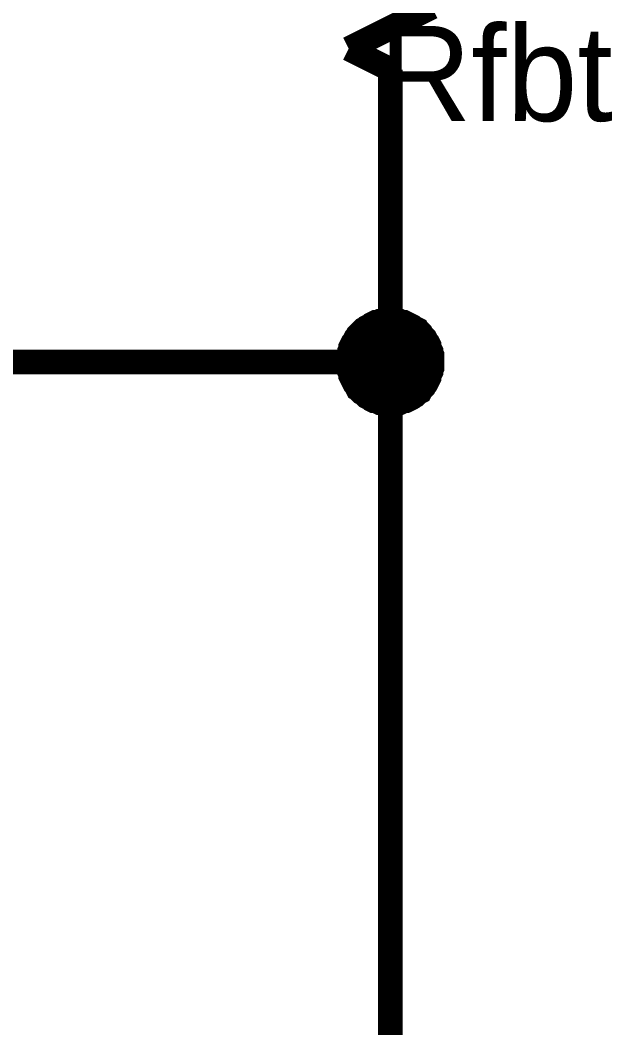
# Model space of a CAD drawing. Header units: inches. Extents: x 0 to 9.5, y -0.61 to 7.51.
# Drawn here: x 6.9221 to 7.2061, y 5.5799 to 6.0637 of the extents above; entities that cross this region are included whole.
import ezdxf

# ---------------------------------------------------------------- set-up
doc = ezdxf.new("R2010")
doc.units = ezdxf.units.IN
doc.header["$MEASUREMENT"] = 0
doc.layers.add('Sheet', color=255, linetype='Continuous')

msp = doc.modelspace()

# ---------------------------------------------------------------- linework, layer by layer
at = {"layer": 'Sheet'}
for points, const_width in [([(7.11977, 6.06996), (7.0798, 6.04997)], 0.0118), ([(7.0798, 6.04997), (7.09978, 6.03997)], 0.0118), ([(7.09978, 6.03997), (7.09978, 6)], 0.0118), ([(7.09978, 6), (7.09978, 5.89959)], 0.0118), ([(7.0798, 5.89959), (7.0798, 5.90054), (7.0798, 5.90149), (7.0798, 5.90292), (7.08028, 5.90387), (7.08028, 5.90482), (7.08075, 5.90577), (7.08075, 5.90673), (7.08123, 5.90768), (7.08171, 5.90863), (7.08218, 5.90911), (7.08266, 5.91006), (7.08313, 5.91101), (7.08361, 5.91148), (7.08408, 5.91244), (7.08504, 5.91339), (7.08551, 5.91386), (7.08599, 5.91434), (7.08694, 5.91529), (7.08789, 5.91577), (7.08837, 5.91624), (7.08932, 5.91672), (7.09027, 5.9172), (7.09075, 5.91767), (7.0917, 5.91815), (7.09265, 5.91862), (7.0936, 5.91862), (7.09455, 5.9191), (7.0955, 5.9191), (7.09645, 5.91957), (7.09788, 5.91957), (7.09883, 5.91957), (7.09978, 5.91957)], 0.0118), ([(7.0798, 5.89959), (7.0798, 5.90054), (7.0798, 5.90149), (7.0798, 5.90292), (7.08028, 5.90387), (7.08028, 5.90482), (7.08075, 5.90577), (7.08075, 5.90673), (7.08123, 5.90768), (7.08171, 5.90863), (7.08218, 5.90911), (7.08266, 5.91006), (7.08313, 5.91101), (7.08361, 5.91148), (7.08408, 5.91244), (7.08504, 5.91339), (7.08551, 5.91386), (7.08599, 5.91434), (7.08694, 5.91529), (7.08789, 5.91577), (7.08837, 5.91624), (7.08932, 5.91672), (7.09027, 5.9172), (7.09075, 5.91767), (7.0917, 5.91815), (7.09265, 5.91862), (7.0936, 5.91862), (7.09455, 5.9191), (7.0955, 5.9191), (7.09645, 5.91957), (7.09788, 5.91957), (7.09883, 5.91957), (7.09978, 5.91957)], 0.0118), ([(7.0798, 5.89959), (7.0798, 5.90054), (7.0798, 5.90149), (7.0798, 5.90292), (7.08028, 5.90387), (7.08028, 5.90482), (7.08075, 5.90577), (7.08075, 5.90673), (7.08123, 5.90768), (7.08171, 5.90863), (7.08218, 5.90911), (7.08266, 5.91006), (7.08313, 5.91101), (7.08361, 5.91148), (7.08408, 5.91244), (7.08504, 5.91339), (7.08551, 5.91386), (7.08599, 5.91434), (7.08694, 5.91529), (7.08789, 5.91577), (7.08837, 5.91624), (7.08932, 5.91672), (7.09027, 5.9172), (7.09075, 5.91767), (7.0917, 5.91815), (7.09265, 5.91862), (7.0936, 5.91862), (7.09455, 5.9191), (7.0955, 5.9191), (7.09645, 5.91957), (7.09788, 5.91957), (7.09883, 5.91957), (7.09978, 5.91957)], 0.0118), ([(7.0798, 5.89959), (7.0798, 5.90054), (7.0798, 5.90149), (7.0798, 5.90292), (7.08028, 5.90387), (7.08028, 5.90482), (7.08075, 5.90577), (7.08075, 5.90673), (7.08123, 5.90768), (7.08171, 5.90863), (7.08218, 5.90911), (7.08266, 5.91006), (7.08313, 5.91101), (7.08361, 5.91148), (7.08408, 5.91244), (7.08504, 5.91339), (7.08551, 5.91386), (7.08599, 5.91434), (7.08694, 5.91529), (7.08789, 5.91577), (7.08837, 5.91624), (7.08932, 5.91672), (7.09027, 5.9172), (7.09075, 5.91767), (7.0917, 5.91815), (7.09265, 5.91862), (7.0936, 5.91862), (7.09455, 5.9191), (7.0955, 5.9191), (7.09645, 5.91957), (7.09788, 5.91957), (7.09883, 5.91957), (7.09978, 5.91957)], 0.0118), ([(7.0798, 5.89959), (7.0798, 5.90054), (7.0798, 5.90149), (7.0798, 5.90292), (7.08028, 5.90387), (7.08028, 5.90482), (7.08075, 5.90577), (7.08075, 5.90673), (7.08123, 5.90768), (7.08171, 5.90863), (7.08218, 5.90911), (7.08266, 5.91006), (7.08313, 5.91101), (7.08361, 5.91148), (7.08408, 5.91244), (7.08504, 5.91339), (7.08551, 5.91386), (7.08599, 5.91434), (7.08694, 5.91529), (7.08789, 5.91577), (7.08837, 5.91624), (7.08932, 5.91672), (7.09027, 5.9172), (7.09075, 5.91767), (7.0917, 5.91815), (7.09265, 5.91862), (7.0936, 5.91862), (7.09455, 5.9191), (7.0955, 5.9191), (7.09645, 5.91957), (7.09788, 5.91957), (7.09883, 5.91957), (7.09978, 5.91957)], 0.0118), ([(7.0798, 5.89959), (7.0798, 5.90054), (7.0798, 5.90149), (7.0798, 5.90292), (7.08028, 5.90387), (7.08028, 5.90482), (7.08075, 5.90577), (7.08075, 5.90673), (7.08123, 5.90768), (7.08171, 5.90863), (7.08218, 5.90911), (7.08266, 5.91006), (7.08313, 5.91101), (7.08361, 5.91148), (7.08408, 5.91244), (7.08504, 5.91339), (7.08551, 5.91386), (7.08599, 5.91434), (7.08694, 5.91529), (7.08789, 5.91577), (7.08837, 5.91624), (7.08932, 5.91672), (7.09027, 5.9172), (7.09075, 5.91767), (7.0917, 5.91815), (7.09265, 5.91862), (7.0936, 5.91862), (7.09455, 5.9191), (7.0955, 5.9191), (7.09645, 5.91957), (7.09788, 5.91957), (7.09883, 5.91957), (7.09978, 5.91957)], 0.0118), ([(7.0798, 5.89959), (7.0798, 5.90054), (7.0798, 5.90149), (7.0798, 5.90292), (7.08028, 5.90387), (7.08028, 5.90482), (7.08075, 5.90577), (7.08075, 5.90673), (7.08123, 5.90768), (7.08171, 5.90863), (7.08218, 5.90911), (7.08266, 5.91006), (7.08313, 5.91101), (7.08361, 5.91148), (7.08408, 5.91244), (7.08504, 5.91339), (7.08551, 5.91386), (7.08599, 5.91434), (7.08694, 5.91529), (7.08789, 5.91577), (7.08837, 5.91624), (7.08932, 5.91672), (7.09027, 5.9172), (7.09075, 5.91767), (7.0917, 5.91815), (7.09265, 5.91862), (7.0936, 5.91862), (7.09455, 5.9191), (7.0955, 5.9191), (7.09645, 5.91957), (7.09788, 5.91957), (7.09883, 5.91957), (7.09978, 5.91957)], 0.0118), ([(7.09978, 5.91957), (7.09978, 5.91957)], 0.0118), ([(7.09978, 5.91957), (7.10074, 5.91957), (7.10169, 5.91957), (7.10264, 5.91957), (7.10359, 5.9191), (7.10454, 5.9191), (7.10549, 5.91862), (7.10645, 5.91862), (7.1074, 5.91815), (7.10835, 5.91767), (7.1093, 5.9172), (7.11025, 5.91672), (7.11073, 5.91624), (7.11168, 5.91577), (7.11263, 5.91529), (7.11311, 5.91434), (7.11406, 5.91386), (7.11453, 5.91339), (7.11501, 5.91244), (7.11596, 5.91148), (7.11644, 5.91101), (7.11691, 5.91006), (7.11739, 5.90911), (7.11786, 5.90863), (7.11834, 5.90768), (7.11834, 5.90673), (7.11882, 5.90577), (7.11929, 5.90482), (7.11929, 5.90387), (7.11977, 5.90292), (7.11977, 5.90149), (7.11977, 5.90054), (7.11977, 5.89959)], 0.0118), ([(7.09978, 5.91957), (7.09978, 5.91957)], 0.0118), ([(7.09978, 5.91957), (7.10074, 5.91957), (7.10169, 5.91957), (7.10264, 5.91957), (7.10359, 5.9191), (7.10454, 5.9191), (7.10549, 5.91862), (7.10645, 5.91862), (7.1074, 5.91815), (7.10835, 5.91767), (7.1093, 5.9172), (7.11025, 5.91672), (7.11073, 5.91624), (7.11168, 5.91577), (7.11263, 5.91529), (7.11311, 5.91434), (7.11406, 5.91386), (7.11453, 5.91339), (7.11501, 5.91244), (7.11596, 5.91148), (7.11644, 5.91101), (7.11691, 5.91006), (7.11739, 5.90911), (7.11786, 5.90863), (7.11834, 5.90768), (7.11834, 5.90673), (7.11882, 5.90577), (7.11929, 5.90482), (7.11929, 5.90387), (7.11977, 5.90292), (7.11977, 5.90149), (7.11977, 5.90054), (7.11977, 5.89959)], 0.0118), ([(7.09978, 5.91957), (7.09978, 5.91957)], 0.0118), ([(7.09978, 5.91957), (7.10074, 5.91957), (7.10169, 5.91957), (7.10264, 5.91957), (7.10359, 5.9191), (7.10454, 5.9191), (7.10549, 5.91862), (7.10645, 5.91862), (7.1074, 5.91815), (7.10835, 5.91767), (7.1093, 5.9172), (7.11025, 5.91672), (7.11073, 5.91624), (7.11168, 5.91577), (7.11263, 5.91529), (7.11311, 5.91434), (7.11406, 5.91386), (7.11453, 5.91339), (7.11501, 5.91244), (7.11596, 5.91148), (7.11644, 5.91101), (7.11691, 5.91006), (7.11739, 5.90911), (7.11786, 5.90863), (7.11834, 5.90768), (7.11834, 5.90673), (7.11882, 5.90577), (7.11929, 5.90482), (7.11929, 5.90387), (7.11977, 5.90292), (7.11977, 5.90149), (7.11977, 5.90054), (7.11977, 5.89959)], 0.0118), ([(7.09978, 5.91957), (7.09978, 5.91957)], 0.0118), ([(7.09978, 5.91957), (7.10074, 5.91957), (7.10169, 5.91957), (7.10264, 5.91957), (7.10359, 5.9191), (7.10454, 5.9191), (7.10549, 5.91862), (7.10645, 5.91862), (7.1074, 5.91815), (7.10835, 5.91767), (7.1093, 5.9172), (7.11025, 5.91672), (7.11073, 5.91624), (7.11168, 5.91577), (7.11263, 5.91529), (7.11311, 5.91434), (7.11406, 5.91386), (7.11453, 5.91339), (7.11501, 5.91244), (7.11596, 5.91148), (7.11644, 5.91101), (7.11691, 5.91006), (7.11739, 5.90911), (7.11786, 5.90863), (7.11834, 5.90768), (7.11834, 5.90673), (7.11882, 5.90577), (7.11929, 5.90482), (7.11929, 5.90387), (7.11977, 5.90292), (7.11977, 5.90149), (7.11977, 5.90054), (7.11977, 5.89959)], 0.0118), ([(7.09978, 5.91957), (7.09978, 5.91957)], 0.0118), ([(7.09978, 5.91957), (7.10074, 5.91957), (7.10169, 5.91957), (7.10264, 5.91957), (7.10359, 5.9191), (7.10454, 5.9191), (7.10549, 5.91862), (7.10645, 5.91862), (7.1074, 5.91815), (7.10835, 5.91767), (7.1093, 5.9172), (7.11025, 5.91672), (7.11073, 5.91624), (7.11168, 5.91577), (7.11263, 5.91529), (7.11311, 5.91434), (7.11406, 5.91386), (7.11453, 5.91339), (7.11501, 5.91244), (7.11596, 5.91148), (7.11644, 5.91101), (7.11691, 5.91006), (7.11739, 5.90911), (7.11786, 5.90863), (7.11834, 5.90768), (7.11834, 5.90673), (7.11882, 5.90577), (7.11929, 5.90482), (7.11929, 5.90387), (7.11977, 5.90292), (7.11977, 5.90149), (7.11977, 5.90054), (7.11977, 5.89959)], 0.0118), ([(7.09978, 5.91957), (7.09978, 5.91957)], 0.0118), ([(7.09978, 5.91957), (7.10074, 5.91957), (7.10169, 5.91957), (7.10264, 5.91957), (7.10359, 5.9191), (7.10454, 5.9191), (7.10549, 5.91862), (7.10645, 5.91862), (7.1074, 5.91815), (7.10835, 5.91767), (7.1093, 5.9172), (7.11025, 5.91672), (7.11073, 5.91624), (7.11168, 5.91577), (7.11263, 5.91529), (7.11311, 5.91434), (7.11406, 5.91386), (7.11453, 5.91339), (7.11501, 5.91244), (7.11596, 5.91148), (7.11644, 5.91101), (7.11691, 5.91006), (7.11739, 5.90911), (7.11786, 5.90863), (7.11834, 5.90768), (7.11834, 5.90673), (7.11882, 5.90577), (7.11929, 5.90482), (7.11929, 5.90387), (7.11977, 5.90292), (7.11977, 5.90149), (7.11977, 5.90054), (7.11977, 5.89959)], 0.0118), ([(7.09978, 5.91957), (7.09978, 5.91957)], 0.0118), ([(7.09978, 5.91957), (7.10074, 5.91957), (7.10169, 5.91957), (7.10264, 5.91957), (7.10359, 5.9191), (7.10454, 5.9191), (7.10549, 5.91862), (7.10645, 5.91862), (7.1074, 5.91815), (7.10835, 5.91767), (7.1093, 5.9172), (7.11025, 5.91672), (7.11073, 5.91624), (7.11168, 5.91577), (7.11263, 5.91529), (7.11311, 5.91434), (7.11406, 5.91386), (7.11453, 5.91339), (7.11501, 5.91244), (7.11596, 5.91148), (7.11644, 5.91101), (7.11691, 5.91006), (7.11739, 5.90911), (7.11786, 5.90863), (7.11834, 5.90768), (7.11834, 5.90673), (7.11882, 5.90577), (7.11929, 5.90482), (7.11929, 5.90387), (7.11977, 5.90292), (7.11977, 5.90149), (7.11977, 5.90054), (7.11977, 5.89959)], 0.0118), ([(7.0798, 5.89959), (7.0798, 5.90054), (7.0798, 5.90149), (7.0798, 5.90292), (7.08028, 5.90387), (7.08028, 5.90482), (7.08075, 5.90577), (7.08075, 5.90673), (7.08123, 5.90768), (7.08171, 5.90863), (7.08218, 5.90911), (7.08266, 5.91006), (7.08313, 5.91101), (7.08361, 5.91148), (7.08408, 5.91244), (7.08504, 5.91339), (7.08551, 5.91386), (7.08599, 5.91434), (7.08694, 5.91529), (7.08789, 5.91577), (7.08837, 5.91624), (7.08932, 5.91672), (7.09027, 5.9172), (7.09075, 5.91767), (7.0917, 5.91815), (7.09265, 5.91862), (7.0936, 5.91862), (7.09455, 5.9191), (7.0955, 5.9191), (7.09645, 5.91957), (7.09788, 5.91957), (7.09883, 5.91957), (7.09978, 5.91957)], 0.0039), ([(7.0798, 5.89959), (7.0798, 5.90054), (7.0798, 5.90149), (7.0798, 5.90292), (7.08028, 5.90387), (7.08028, 5.90482), (7.08075, 5.90577), (7.08075, 5.90673), (7.08123, 5.90768), (7.08171, 5.90863), (7.08218, 5.90911), (7.08266, 5.91006), (7.08313, 5.91101), (7.08361, 5.91148), (7.08408, 5.91244), (7.08504, 5.91339), (7.08551, 5.91386), (7.08599, 5.91434), (7.08694, 5.91529), (7.08789, 5.91577), (7.08837, 5.91624), (7.08932, 5.91672), (7.09027, 5.9172), (7.09075, 5.91767), (7.0917, 5.91815), (7.09265, 5.91862), (7.0936, 5.91862), (7.09455, 5.9191), (7.0955, 5.9191), (7.09645, 5.91957), (7.09788, 5.91957), (7.09883, 5.91957), (7.09978, 5.91957)], 0.0039), ([(7.0798, 5.89959), (7.0798, 5.90054), (7.0798, 5.90149), (7.0798, 5.90292), (7.08028, 5.90387), (7.08028, 5.90482), (7.08075, 5.90577), (7.08075, 5.90673), (7.08123, 5.90768), (7.08171, 5.90863), (7.08218, 5.90911), (7.08266, 5.91006), (7.08313, 5.91101), (7.08361, 5.91148), (7.08408, 5.91244), (7.08504, 5.91339), (7.08551, 5.91386), (7.08599, 5.91434), (7.08694, 5.91529), (7.08789, 5.91577), (7.08837, 5.91624), (7.08932, 5.91672), (7.09027, 5.9172), (7.09075, 5.91767), (7.0917, 5.91815), (7.09265, 5.91862), (7.0936, 5.91862), (7.09455, 5.9191), (7.0955, 5.9191), (7.09645, 5.91957), (7.09788, 5.91957), (7.09883, 5.91957), (7.09978, 5.91957)], 0.0039), ([(7.0798, 5.89959), (7.0798, 5.90054), (7.0798, 5.90149), (7.0798, 5.90292), (7.08028, 5.90387), (7.08028, 5.90482), (7.08075, 5.90577), (7.08075, 5.90673), (7.08123, 5.90768), (7.08171, 5.90863), (7.08218, 5.90911), (7.08266, 5.91006), (7.08313, 5.91101), (7.08361, 5.91148), (7.08408, 5.91244), (7.08504, 5.91339), (7.08551, 5.91386), (7.08599, 5.91434), (7.08694, 5.91529), (7.08789, 5.91577), (7.08837, 5.91624), (7.08932, 5.91672), (7.09027, 5.9172), (7.09075, 5.91767), (7.0917, 5.91815), (7.09265, 5.91862), (7.0936, 5.91862), (7.09455, 5.9191), (7.0955, 5.9191), (7.09645, 5.91957), (7.09788, 5.91957), (7.09883, 5.91957), (7.09978, 5.91957)], 0.0039), ([(7.0798, 5.89959), (7.0798, 5.90054), (7.0798, 5.90149), (7.0798, 5.90292), (7.08028, 5.90387), (7.08028, 5.90482), (7.08075, 5.90577), (7.08075, 5.90673), (7.08123, 5.90768), (7.08171, 5.90863), (7.08218, 5.90911), (7.08266, 5.91006), (7.08313, 5.91101), (7.08361, 5.91148), (7.08408, 5.91244), (7.08504, 5.91339), (7.08551, 5.91386), (7.08599, 5.91434), (7.08694, 5.91529), (7.08789, 5.91577), (7.08837, 5.91624), (7.08932, 5.91672), (7.09027, 5.9172), (7.09075, 5.91767), (7.0917, 5.91815), (7.09265, 5.91862), (7.0936, 5.91862), (7.09455, 5.9191), (7.0955, 5.9191), (7.09645, 5.91957), (7.09788, 5.91957), (7.09883, 5.91957), (7.09978, 5.91957)], 0.0039), ([(7.0798, 5.89959), (7.0798, 5.90054), (7.0798, 5.90149), (7.0798, 5.90292), (7.08028, 5.90387), (7.08028, 5.90482), (7.08075, 5.90577), (7.08075, 5.90673), (7.08123, 5.90768), (7.08171, 5.90863), (7.08218, 5.90911), (7.08266, 5.91006), (7.08313, 5.91101), (7.08361, 5.91148), (7.08408, 5.91244), (7.08504, 5.91339), (7.08551, 5.91386), (7.08599, 5.91434), (7.08694, 5.91529), (7.08789, 5.91577), (7.08837, 5.91624), (7.08932, 5.91672), (7.09027, 5.9172), (7.09075, 5.91767), (7.0917, 5.91815), (7.09265, 5.91862), (7.0936, 5.91862), (7.09455, 5.9191), (7.0955, 5.9191), (7.09645, 5.91957), (7.09788, 5.91957), (7.09883, 5.91957), (7.09978, 5.91957)], 0.0039), ([(7.0798, 5.89959), (7.0798, 5.90054), (7.0798, 5.90149), (7.0798, 5.90292), (7.08028, 5.90387), (7.08028, 5.90482), (7.08075, 5.90577), (7.08075, 5.90673), (7.08123, 5.90768), (7.08171, 5.90863), (7.08218, 5.90911), (7.08266, 5.91006), (7.08313, 5.91101), (7.08361, 5.91148), (7.08408, 5.91244), (7.08504, 5.91339), (7.08551, 5.91386), (7.08599, 5.91434), (7.08694, 5.91529), (7.08789, 5.91577), (7.08837, 5.91624), (7.08932, 5.91672), (7.09027, 5.9172), (7.09075, 5.91767), (7.0917, 5.91815), (7.09265, 5.91862), (7.0936, 5.91862), (7.09455, 5.9191), (7.0955, 5.9191), (7.09645, 5.91957), (7.09788, 5.91957), (7.09883, 5.91957), (7.09978, 5.91957)], 0.0039), ([(7.09978, 5.91957), (7.09978, 5.91957)], 0.0039), ([(7.09978, 5.91957), (7.10074, 5.91957), (7.10169, 5.91957), (7.10264, 5.91957), (7.10359, 5.9191), (7.10454, 5.9191), (7.10549, 5.91862), (7.10645, 5.91862), (7.1074, 5.91815), (7.10835, 5.91767), (7.1093, 5.9172), (7.11025, 5.91672), (7.11073, 5.91624), (7.11168, 5.91577), (7.11263, 5.91529), (7.11311, 5.91434), (7.11406, 5.91386), (7.11453, 5.91339), (7.11501, 5.91244), (7.11596, 5.91148), (7.11644, 5.91101), (7.11691, 5.91006), (7.11739, 5.90911), (7.11786, 5.90863), (7.11834, 5.90768), (7.11834, 5.90673), (7.11882, 5.90577), (7.11929, 5.90482), (7.11929, 5.90387), (7.11977, 5.90292), (7.11977, 5.90149), (7.11977, 5.90054), (7.11977, 5.89959)], 0.0039), ([(7.09978, 5.91957), (7.09978, 5.91957)], 0.0039), ([(7.09978, 5.91957), (7.10074, 5.91957), (7.10169, 5.91957), (7.10264, 5.91957), (7.10359, 5.9191), (7.10454, 5.9191), (7.10549, 5.91862), (7.10645, 5.91862), (7.1074, 5.91815), (7.10835, 5.91767), (7.1093, 5.9172), (7.11025, 5.91672), (7.11073, 5.91624), (7.11168, 5.91577), (7.11263, 5.91529), (7.11311, 5.91434), (7.11406, 5.91386), (7.11453, 5.91339), (7.11501, 5.91244), (7.11596, 5.91148), (7.11644, 5.91101), (7.11691, 5.91006), (7.11739, 5.90911), (7.11786, 5.90863), (7.11834, 5.90768), (7.11834, 5.90673), (7.11882, 5.90577), (7.11929, 5.90482), (7.11929, 5.90387), (7.11977, 5.90292), (7.11977, 5.90149), (7.11977, 5.90054), (7.11977, 5.89959)], 0.0039), ([(7.09978, 5.91957), (7.09978, 5.91957)], 0.0039), ([(7.09978, 5.91957), (7.10074, 5.91957), (7.10169, 5.91957), (7.10264, 5.91957), (7.10359, 5.9191), (7.10454, 5.9191), (7.10549, 5.91862), (7.10645, 5.91862), (7.1074, 5.91815), (7.10835, 5.91767), (7.1093, 5.9172), (7.11025, 5.91672), (7.11073, 5.91624), (7.11168, 5.91577), (7.11263, 5.91529), (7.11311, 5.91434), (7.11406, 5.91386), (7.11453, 5.91339), (7.11501, 5.91244), (7.11596, 5.91148), (7.11644, 5.91101), (7.11691, 5.91006), (7.11739, 5.90911), (7.11786, 5.90863), (7.11834, 5.90768), (7.11834, 5.90673), (7.11882, 5.90577), (7.11929, 5.90482), (7.11929, 5.90387), (7.11977, 5.90292), (7.11977, 5.90149), (7.11977, 5.90054), (7.11977, 5.89959)], 0.0039), ([(7.09978, 5.91957), (7.09978, 5.91957)], 0.0039), ([(7.09978, 5.91957), (7.10074, 5.91957), (7.10169, 5.91957), (7.10264, 5.91957), (7.10359, 5.9191), (7.10454, 5.9191), (7.10549, 5.91862), (7.10645, 5.91862), (7.1074, 5.91815), (7.10835, 5.91767), (7.1093, 5.9172), (7.11025, 5.91672), (7.11073, 5.91624), (7.11168, 5.91577), (7.11263, 5.91529), (7.11311, 5.91434), (7.11406, 5.91386), (7.11453, 5.91339), (7.11501, 5.91244), (7.11596, 5.91148), (7.11644, 5.91101), (7.11691, 5.91006), (7.11739, 5.90911), (7.11786, 5.90863), (7.11834, 5.90768), (7.11834, 5.90673), (7.11882, 5.90577), (7.11929, 5.90482), (7.11929, 5.90387), (7.11977, 5.90292), (7.11977, 5.90149), (7.11977, 5.90054), (7.11977, 5.89959)], 0.0039), ([(7.09978, 5.91957), (7.09978, 5.91957)], 0.0039), ([(7.09978, 5.91957), (7.10074, 5.91957), (7.10169, 5.91957), (7.10264, 5.91957), (7.10359, 5.9191), (7.10454, 5.9191), (7.10549, 5.91862), (7.10645, 5.91862), (7.1074, 5.91815), (7.10835, 5.91767), (7.1093, 5.9172), (7.11025, 5.91672), (7.11073, 5.91624), (7.11168, 5.91577), (7.11263, 5.91529), (7.11311, 5.91434), (7.11406, 5.91386), (7.11453, 5.91339), (7.11501, 5.91244), (7.11596, 5.91148), (7.11644, 5.91101), (7.11691, 5.91006), (7.11739, 5.90911), (7.11786, 5.90863), (7.11834, 5.90768), (7.11834, 5.90673), (7.11882, 5.90577), (7.11929, 5.90482), (7.11929, 5.90387), (7.11977, 5.90292), (7.11977, 5.90149), (7.11977, 5.90054), (7.11977, 5.89959)], 0.0039), ([(7.09978, 5.91957), (7.09978, 5.91957)], 0.0039), ([(7.09978, 5.91957), (7.10074, 5.91957), (7.10169, 5.91957), (7.10264, 5.91957), (7.10359, 5.9191), (7.10454, 5.9191), (7.10549, 5.91862), (7.10645, 5.91862), (7.1074, 5.91815), (7.10835, 5.91767), (7.1093, 5.9172), (7.11025, 5.91672), (7.11073, 5.91624), (7.11168, 5.91577), (7.11263, 5.91529), (7.11311, 5.91434), (7.11406, 5.91386), (7.11453, 5.91339), (7.11501, 5.91244), (7.11596, 5.91148), (7.11644, 5.91101), (7.11691, 5.91006), (7.11739, 5.90911), (7.11786, 5.90863), (7.11834, 5.90768), (7.11834, 5.90673), (7.11882, 5.90577), (7.11929, 5.90482), (7.11929, 5.90387), (7.11977, 5.90292), (7.11977, 5.90149), (7.11977, 5.90054), (7.11977, 5.89959)], 0.0039), ([(7.09978, 5.91957), (7.09978, 5.91957)], 0.0039), ([(7.09978, 5.91957), (7.10074, 5.91957), (7.10169, 5.91957), (7.10264, 5.91957), (7.10359, 5.9191), (7.10454, 5.9191), (7.10549, 5.91862), (7.10645, 5.91862), (7.1074, 5.91815), (7.10835, 5.91767), (7.1093, 5.9172), (7.11025, 5.91672), (7.11073, 5.91624), (7.11168, 5.91577), (7.11263, 5.91529), (7.11311, 5.91434), (7.11406, 5.91386), (7.11453, 5.91339), (7.11501, 5.91244), (7.11596, 5.91148), (7.11644, 5.91101), (7.11691, 5.91006), (7.11739, 5.90911), (7.11786, 5.90863), (7.11834, 5.90768), (7.11834, 5.90673), (7.11882, 5.90577), (7.11929, 5.90482), (7.11929, 5.90387), (7.11977, 5.90292), (7.11977, 5.90149), (7.11977, 5.90054), (7.11977, 5.89959)], 0.0039), ([(7.09978, 5.89959), (6.30003, 5.89959)], 0.0118), ([(7.09978, 5.8796), (7.09883, 5.8796), (7.09788, 5.8796), (7.09645, 5.8796), (7.0955, 5.88008), (7.09455, 5.88008), (7.0936, 5.88055), (7.09265, 5.88103), (7.0917, 5.88103), (7.09075, 5.8815), (7.09027, 5.88198), (7.08932, 5.88246), (7.08837, 5.88293), (7.08789, 5.88341), (7.08694, 5.88436), (7.08599, 5.88484), (7.08551, 5.88531), (7.08504, 5.88626), (7.08408, 5.88674), (7.08361, 5.88769), (7.08313, 5.88864), (7.08266, 5.88912), (7.08218, 5.89007), (7.08171, 5.89102), (7.08123, 5.89197), (7.08075, 5.89293), (7.08075, 5.89388), (7.08028, 5.89483), (7.08028, 5.89578), (7.0798, 5.89673), (7.0798, 5.89768), (7.0798, 5.89864), (7.0798, 5.89959)], 0.0118), ([(7.0798, 5.89959), (7.0798, 5.89959)], 0.0118), ([(7.09978, 5.8796), (7.09883, 5.8796), (7.09788, 5.8796), (7.09645, 5.8796), (7.0955, 5.88008), (7.09455, 5.88008), (7.0936, 5.88055), (7.09265, 5.88103), (7.0917, 5.88103), (7.09075, 5.8815), (7.09027, 5.88198), (7.08932, 5.88246), (7.08837, 5.88293), (7.08789, 5.88341), (7.08694, 5.88436), (7.08599, 5.88484), (7.08551, 5.88531), (7.08504, 5.88626), (7.08408, 5.88674), (7.08361, 5.88769), (7.08313, 5.88864), (7.08266, 5.88912), (7.08218, 5.89007), (7.08171, 5.89102), (7.08123, 5.89197), (7.08075, 5.89293), (7.08075, 5.89388), (7.08028, 5.89483), (7.08028, 5.89578), (7.0798, 5.89673), (7.0798, 5.89768), (7.0798, 5.89864), (7.0798, 5.89959)], 0.0118), ([(7.0798, 5.89959), (7.0798, 5.89959)], 0.0118), ([(7.09978, 5.8796), (7.09883, 5.8796), (7.09788, 5.8796), (7.09645, 5.8796), (7.0955, 5.88008), (7.09455, 5.88008), (7.0936, 5.88055), (7.09265, 5.88103), (7.0917, 5.88103), (7.09075, 5.8815), (7.09027, 5.88198), (7.08932, 5.88246), (7.08837, 5.88293), (7.08789, 5.88341), (7.08694, 5.88436), (7.08599, 5.88484), (7.08551, 5.88531), (7.08504, 5.88626), (7.08408, 5.88674), (7.08361, 5.88769), (7.08313, 5.88864), (7.08266, 5.88912), (7.08218, 5.89007), (7.08171, 5.89102), (7.08123, 5.89197), (7.08075, 5.89293), (7.08075, 5.89388), (7.08028, 5.89483), (7.08028, 5.89578), (7.0798, 5.89673), (7.0798, 5.89768), (7.0798, 5.89864), (7.0798, 5.89959)], 0.0118), ([(7.0798, 5.89959), (7.0798, 5.89959)], 0.0118), ([(7.09978, 5.8796), (7.09883, 5.8796), (7.09788, 5.8796), (7.09645, 5.8796), (7.0955, 5.88008), (7.09455, 5.88008), (7.0936, 5.88055), (7.09265, 5.88103), (7.0917, 5.88103), (7.09075, 5.8815), (7.09027, 5.88198), (7.08932, 5.88246), (7.08837, 5.88293), (7.08789, 5.88341), (7.08694, 5.88436), (7.08599, 5.88484), (7.08551, 5.88531), (7.08504, 5.88626), (7.08408, 5.88674), (7.08361, 5.88769), (7.08313, 5.88864), (7.08266, 5.88912), (7.08218, 5.89007), (7.08171, 5.89102), (7.08123, 5.89197), (7.08075, 5.89293), (7.08075, 5.89388), (7.08028, 5.89483), (7.08028, 5.89578), (7.0798, 5.89673), (7.0798, 5.89768), (7.0798, 5.89864), (7.0798, 5.89959)], 0.0118), ([(7.0798, 5.89959), (7.0798, 5.89959)], 0.0118), ([(7.09978, 5.8796), (7.09883, 5.8796), (7.09788, 5.8796), (7.09645, 5.8796), (7.0955, 5.88008), (7.09455, 5.88008), (7.0936, 5.88055), (7.09265, 5.88103), (7.0917, 5.88103), (7.09075, 5.8815), (7.09027, 5.88198), (7.08932, 5.88246), (7.08837, 5.88293), (7.08789, 5.88341), (7.08694, 5.88436), (7.08599, 5.88484), (7.08551, 5.88531), (7.08504, 5.88626), (7.08408, 5.88674), (7.08361, 5.88769), (7.08313, 5.88864), (7.08266, 5.88912), (7.08218, 5.89007), (7.08171, 5.89102), (7.08123, 5.89197), (7.08075, 5.89293), (7.08075, 5.89388), (7.08028, 5.89483), (7.08028, 5.89578), (7.0798, 5.89673), (7.0798, 5.89768), (7.0798, 5.89864), (7.0798, 5.89959)], 0.0118), ([(7.0798, 5.89959), (7.0798, 5.89959)], 0.0118), ([(7.09978, 5.8796), (7.09883, 5.8796), (7.09788, 5.8796), (7.09645, 5.8796), (7.0955, 5.88008), (7.09455, 5.88008), (7.0936, 5.88055), (7.09265, 5.88103), (7.0917, 5.88103), (7.09075, 5.8815), (7.09027, 5.88198), (7.08932, 5.88246), (7.08837, 5.88293), (7.08789, 5.88341), (7.08694, 5.88436), (7.08599, 5.88484), (7.08551, 5.88531), (7.08504, 5.88626), (7.08408, 5.88674), (7.08361, 5.88769), (7.08313, 5.88864), (7.08266, 5.88912), (7.08218, 5.89007), (7.08171, 5.89102), (7.08123, 5.89197), (7.08075, 5.89293), (7.08075, 5.89388), (7.08028, 5.89483), (7.08028, 5.89578), (7.0798, 5.89673), (7.0798, 5.89768), (7.0798, 5.89864), (7.0798, 5.89959)], 0.0118), ([(7.0798, 5.89959), (7.0798, 5.89959)], 0.0118), ([(7.09978, 5.8796), (7.09883, 5.8796), (7.09788, 5.8796), (7.09645, 5.8796), (7.0955, 5.88008), (7.09455, 5.88008), (7.0936, 5.88055), (7.09265, 5.88103), (7.0917, 5.88103), (7.09075, 5.8815), (7.09027, 5.88198), (7.08932, 5.88246), (7.08837, 5.88293), (7.08789, 5.88341), (7.08694, 5.88436), (7.08599, 5.88484), (7.08551, 5.88531), (7.08504, 5.88626), (7.08408, 5.88674), (7.08361, 5.88769), (7.08313, 5.88864), (7.08266, 5.88912), (7.08218, 5.89007), (7.08171, 5.89102), (7.08123, 5.89197), (7.08075, 5.89293), (7.08075, 5.89388), (7.08028, 5.89483), (7.08028, 5.89578), (7.0798, 5.89673), (7.0798, 5.89768), (7.0798, 5.89864), (7.0798, 5.89959)], 0.0118), ([(7.0798, 5.89959), (7.0798, 5.89959)], 0.0118), ([(7.11977, 5.89959), (7.11977, 5.89864), (7.11977, 5.89768), (7.11977, 5.89673), (7.11929, 5.89578), (7.11929, 5.89483), (7.11882, 5.89388), (7.11834, 5.89293), (7.11834, 5.89197), (7.11786, 5.89102), (7.11739, 5.89007), (7.11691, 5.88912), (7.11644, 5.88864), (7.11596, 5.88769), (7.11501, 5.88674), (7.11453, 5.88626), (7.11406, 5.88531), (7.11311, 5.88484), (7.11263, 5.88436), (7.11168, 5.88341), (7.11073, 5.88293), (7.11025, 5.88246), (7.1093, 5.88198), (7.10835, 5.8815), (7.1074, 5.88103), (7.10645, 5.88103), (7.10549, 5.88055), (7.10454, 5.88008), (7.10359, 5.88008), (7.10264, 5.8796), (7.10169, 5.8796), (7.10074, 5.8796), (7.09978, 5.8796)], 0.0118), ([(7.11977, 5.89959), (7.11977, 5.89864), (7.11977, 5.89768), (7.11977, 5.89673), (7.11929, 5.89578), (7.11929, 5.89483), (7.11882, 5.89388), (7.11834, 5.89293), (7.11834, 5.89197), (7.11786, 5.89102), (7.11739, 5.89007), (7.11691, 5.88912), (7.11644, 5.88864), (7.11596, 5.88769), (7.11501, 5.88674), (7.11453, 5.88626), (7.11406, 5.88531), (7.11311, 5.88484), (7.11263, 5.88436), (7.11168, 5.88341), (7.11073, 5.88293), (7.11025, 5.88246), (7.1093, 5.88198), (7.10835, 5.8815), (7.1074, 5.88103), (7.10645, 5.88103), (7.10549, 5.88055), (7.10454, 5.88008), (7.10359, 5.88008), (7.10264, 5.8796), (7.10169, 5.8796), (7.10074, 5.8796), (7.09978, 5.8796)], 0.0118), ([(7.09978, 5.69971), (7.09978, 5.89959)], 0.0118), ([(7.11977, 5.89959), (7.11977, 5.89864), (7.11977, 5.89768), (7.11977, 5.89673), (7.11929, 5.89578), (7.11929, 5.89483), (7.11882, 5.89388), (7.11834, 5.89293), (7.11834, 5.89197), (7.11786, 5.89102), (7.11739, 5.89007), (7.11691, 5.88912), (7.11644, 5.88864), (7.11596, 5.88769), (7.11501, 5.88674), (7.11453, 5.88626), (7.11406, 5.88531), (7.11311, 5.88484), (7.11263, 5.88436), (7.11168, 5.88341), (7.11073, 5.88293), (7.11025, 5.88246), (7.1093, 5.88198), (7.10835, 5.8815), (7.1074, 5.88103), (7.10645, 5.88103), (7.10549, 5.88055), (7.10454, 5.88008), (7.10359, 5.88008), (7.10264, 5.8796), (7.10169, 5.8796), (7.10074, 5.8796), (7.09978, 5.8796)], 0.0118), ([(7.11977, 5.89959), (7.11977, 5.89864), (7.11977, 5.89768), (7.11977, 5.89673), (7.11929, 5.89578), (7.11929, 5.89483), (7.11882, 5.89388), (7.11834, 5.89293), (7.11834, 5.89197), (7.11786, 5.89102), (7.11739, 5.89007), (7.11691, 5.88912), (7.11644, 5.88864), (7.11596, 5.88769), (7.11501, 5.88674), (7.11453, 5.88626), (7.11406, 5.88531), (7.11311, 5.88484), (7.11263, 5.88436), (7.11168, 5.88341), (7.11073, 5.88293), (7.11025, 5.88246), (7.1093, 5.88198), (7.10835, 5.8815), (7.1074, 5.88103), (7.10645, 5.88103), (7.10549, 5.88055), (7.10454, 5.88008), (7.10359, 5.88008), (7.10264, 5.8796), (7.10169, 5.8796), (7.10074, 5.8796), (7.09978, 5.8796)], 0.0118), ([(7.11977, 5.89959), (7.11977, 5.89864), (7.11977, 5.89768), (7.11977, 5.89673), (7.11929, 5.89578), (7.11929, 5.89483), (7.11882, 5.89388), (7.11834, 5.89293), (7.11834, 5.89197), (7.11786, 5.89102), (7.11739, 5.89007), (7.11691, 5.88912), (7.11644, 5.88864), (7.11596, 5.88769), (7.11501, 5.88674), (7.11453, 5.88626), (7.11406, 5.88531), (7.11311, 5.88484), (7.11263, 5.88436), (7.11168, 5.88341), (7.11073, 5.88293), (7.11025, 5.88246), (7.1093, 5.88198), (7.10835, 5.8815), (7.1074, 5.88103), (7.10645, 5.88103), (7.10549, 5.88055), (7.10454, 5.88008), (7.10359, 5.88008), (7.10264, 5.8796), (7.10169, 5.8796), (7.10074, 5.8796), (7.09978, 5.8796)], 0.0118), ([(7.11977, 5.89959), (7.11977, 5.89864), (7.11977, 5.89768), (7.11977, 5.89673), (7.11929, 5.89578), (7.11929, 5.89483), (7.11882, 5.89388), (7.11834, 5.89293), (7.11834, 5.89197), (7.11786, 5.89102), (7.11739, 5.89007), (7.11691, 5.88912), (7.11644, 5.88864), (7.11596, 5.88769), (7.11501, 5.88674), (7.11453, 5.88626), (7.11406, 5.88531), (7.11311, 5.88484), (7.11263, 5.88436), (7.11168, 5.88341), (7.11073, 5.88293), (7.11025, 5.88246), (7.1093, 5.88198), (7.10835, 5.8815), (7.1074, 5.88103), (7.10645, 5.88103), (7.10549, 5.88055), (7.10454, 5.88008), (7.10359, 5.88008), (7.10264, 5.8796), (7.10169, 5.8796), (7.10074, 5.8796), (7.09978, 5.8796)], 0.0118), ([(7.11977, 5.89959), (7.11977, 5.89864), (7.11977, 5.89768), (7.11977, 5.89673), (7.11929, 5.89578), (7.11929, 5.89483), (7.11882, 5.89388), (7.11834, 5.89293), (7.11834, 5.89197), (7.11786, 5.89102), (7.11739, 5.89007), (7.11691, 5.88912), (7.11644, 5.88864), (7.11596, 5.88769), (7.11501, 5.88674), (7.11453, 5.88626), (7.11406, 5.88531), (7.11311, 5.88484), (7.11263, 5.88436), (7.11168, 5.88341), (7.11073, 5.88293), (7.11025, 5.88246), (7.1093, 5.88198), (7.10835, 5.8815), (7.1074, 5.88103), (7.10645, 5.88103), (7.10549, 5.88055), (7.10454, 5.88008), (7.10359, 5.88008), (7.10264, 5.8796), (7.10169, 5.8796), (7.10074, 5.8796), (7.09978, 5.8796)], 0.0118), ([(7.11977, 5.89959), (7.11977, 5.89959), (7.11977, 5.89959), (7.11977, 5.89959), (7.11977, 5.89959), (7.11977, 5.89959), (7.11977, 5.89959), (7.11977, 5.89959), (7.11977, 5.89959), (7.11977, 5.89959), (7.11977, 5.89959), (7.11977, 5.89959), (7.11977, 5.89959), (7.11977, 5.89959), (7.11977, 5.89959), (7.11977, 5.89959), (7.11977, 5.89959), (7.11977, 5.89959), (7.11977, 5.89959), (7.11977, 5.89959), (7.11977, 5.89959), (7.11977, 5.89959), (7.11977, 5.89959), (7.11977, 5.89959), (7.11977, 5.89959), (7.11977, 5.89959), (7.11977, 5.89959), (7.11977, 5.89959), (7.11977, 5.89959), (7.11977, 5.89959), (7.11977, 5.89959), (7.11977, 5.89959), (7.11977, 5.89959)], 0.0118), ([(7.11977, 5.89959), (7.11977, 5.89959)], 0.0118), ([(7.11977, 5.89959), (7.11977, 5.89959), (7.11977, 5.89959), (7.11977, 5.89959), (7.11977, 5.89959), (7.11977, 5.89959), (7.11977, 5.89959), (7.11977, 5.89959), (7.11977, 5.89959), (7.11977, 5.89959), (7.11977, 5.89959), (7.11977, 5.89959), (7.11977, 5.89959), (7.11977, 5.89959), (7.11977, 5.89959), (7.11977, 5.89959), (7.11977, 5.89959), (7.11977, 5.89959), (7.11977, 5.89959), (7.11977, 5.89959), (7.11977, 5.89959), (7.11977, 5.89959), (7.11977, 5.89959), (7.11977, 5.89959), (7.11977, 5.89959), (7.11977, 5.89959), (7.11977, 5.89959), (7.11977, 5.89959), (7.11977, 5.89959), (7.11977, 5.89959), (7.11977, 5.89959), (7.11977, 5.89959), (7.11977, 5.89959)], 0.0118), ([(7.11977, 5.89959), (7.11977, 5.89959)], 0.0118), ([(7.11977, 5.89959), (7.11977, 5.89959), (7.11977, 5.89959), (7.11977, 5.89959), (7.11977, 5.89959), (7.11977, 5.89959), (7.11977, 5.89959), (7.11977, 5.89959), (7.11977, 5.89959), (7.11977, 5.89959), (7.11977, 5.89959), (7.11977, 5.89959), (7.11977, 5.89959), (7.11977, 5.89959), (7.11977, 5.89959), (7.11977, 5.89959), (7.11977, 5.89959), (7.11977, 5.89959), (7.11977, 5.89959), (7.11977, 5.89959), (7.11977, 5.89959), (7.11977, 5.89959), (7.11977, 5.89959), (7.11977, 5.89959), (7.11977, 5.89959), (7.11977, 5.89959), (7.11977, 5.89959), (7.11977, 5.89959), (7.11977, 5.89959), (7.11977, 5.89959), (7.11977, 5.89959), (7.11977, 5.89959), (7.11977, 5.89959)], 0.0118), ([(7.11977, 5.89959), (7.11977, 5.89959)], 0.0118), ([(7.11977, 5.89959), (7.11977, 5.89959), (7.11977, 5.89959), (7.11977, 5.89959), (7.11977, 5.89959), (7.11977, 5.89959), (7.11977, 5.89959), (7.11977, 5.89959), (7.11977, 5.89959), (7.11977, 5.89959), (7.11977, 5.89959), (7.11977, 5.89959), (7.11977, 5.89959), (7.11977, 5.89959), (7.11977, 5.89959), (7.11977, 5.89959), (7.11977, 5.89959), (7.11977, 5.89959), (7.11977, 5.89959), (7.11977, 5.89959), (7.11977, 5.89959), (7.11977, 5.89959), (7.11977, 5.89959), (7.11977, 5.89959), (7.11977, 5.89959), (7.11977, 5.89959), (7.11977, 5.89959), (7.11977, 5.89959), (7.11977, 5.89959), (7.11977, 5.89959), (7.11977, 5.89959), (7.11977, 5.89959), (7.11977, 5.89959)], 0.0118), ([(7.11977, 5.89959), (7.11977, 5.89959)], 0.0118), ([(7.11977, 5.89959), (7.11977, 5.89959), (7.11977, 5.89959), (7.11977, 5.89959), (7.11977, 5.89959), (7.11977, 5.89959), (7.11977, 5.89959), (7.11977, 5.89959), (7.11977, 5.89959), (7.11977, 5.89959), (7.11977, 5.89959), (7.11977, 5.89959), (7.11977, 5.89959), (7.11977, 5.89959), (7.11977, 5.89959), (7.11977, 5.89959), (7.11977, 5.89959), (7.11977, 5.89959), (7.11977, 5.89959), (7.11977, 5.89959), (7.11977, 5.89959), (7.11977, 5.89959), (7.11977, 5.89959), (7.11977, 5.89959), (7.11977, 5.89959), (7.11977, 5.89959), (7.11977, 5.89959), (7.11977, 5.89959), (7.11977, 5.89959), (7.11977, 5.89959), (7.11977, 5.89959), (7.11977, 5.89959), (7.11977, 5.89959)], 0.0118), ([(7.11977, 5.89959), (7.11977, 5.89959)], 0.0118), ([(7.11977, 5.89959), (7.11977, 5.89959), (7.11977, 5.89959), (7.11977, 5.89959), (7.11977, 5.89959), (7.11977, 5.89959), (7.11977, 5.89959), (7.11977, 5.89959), (7.11977, 5.89959), (7.11977, 5.89959), (7.11977, 5.89959), (7.11977, 5.89959), (7.11977, 5.89959), (7.11977, 5.89959), (7.11977, 5.89959), (7.11977, 5.89959), (7.11977, 5.89959), (7.11977, 5.89959), (7.11977, 5.89959), (7.11977, 5.89959), (7.11977, 5.89959), (7.11977, 5.89959), (7.11977, 5.89959), (7.11977, 5.89959), (7.11977, 5.89959), (7.11977, 5.89959), (7.11977, 5.89959), (7.11977, 5.89959), (7.11977, 5.89959), (7.11977, 5.89959), (7.11977, 5.89959), (7.11977, 5.89959), (7.11977, 5.89959)], 0.0118), ([(7.11977, 5.89959), (7.11977, 5.89959)], 0.0118), ([(7.11977, 5.89959), (7.11977, 5.89959), (7.11977, 5.89959), (7.11977, 5.89959), (7.11977, 5.89959), (7.11977, 5.89959), (7.11977, 5.89959), (7.11977, 5.89959), (7.11977, 5.89959), (7.11977, 5.89959), (7.11977, 5.89959), (7.11977, 5.89959), (7.11977, 5.89959), (7.11977, 5.89959), (7.11977, 5.89959), (7.11977, 5.89959), (7.11977, 5.89959), (7.11977, 5.89959), (7.11977, 5.89959), (7.11977, 5.89959), (7.11977, 5.89959), (7.11977, 5.89959), (7.11977, 5.89959), (7.11977, 5.89959), (7.11977, 5.89959), (7.11977, 5.89959), (7.11977, 5.89959), (7.11977, 5.89959), (7.11977, 5.89959), (7.11977, 5.89959), (7.11977, 5.89959), (7.11977, 5.89959), (7.11977, 5.89959)], 0.0118), ([(7.11977, 5.89959), (7.11977, 5.89959)], 0.0118), ([(7.09978, 5.8796), (7.09883, 5.8796), (7.09788, 5.8796), (7.09645, 5.8796), (7.0955, 5.88008), (7.09455, 5.88008), (7.0936, 5.88055), (7.09265, 5.88103), (7.0917, 5.88103), (7.09075, 5.8815), (7.09027, 5.88198), (7.08932, 5.88246), (7.08837, 5.88293), (7.08789, 5.88341), (7.08694, 5.88436), (7.08599, 5.88484), (7.08551, 5.88531), (7.08504, 5.88626), (7.08408, 5.88674), (7.08361, 5.88769), (7.08313, 5.88864), (7.08266, 5.88912), (7.08218, 5.89007), (7.08171, 5.89102), (7.08123, 5.89197), (7.08075, 5.89293), (7.08075, 5.89388), (7.08028, 5.89483), (7.08028, 5.89578), (7.0798, 5.89673), (7.0798, 5.89768), (7.0798, 5.89864), (7.0798, 5.89959)], 0.0039), ([(7.0798, 5.89959), (7.0798, 5.89959)], 0.0039), ([(7.09978, 5.8796), (7.09883, 5.8796), (7.09788, 5.8796), (7.09645, 5.8796), (7.0955, 5.88008), (7.09455, 5.88008), (7.0936, 5.88055), (7.09265, 5.88103), (7.0917, 5.88103), (7.09075, 5.8815), (7.09027, 5.88198), (7.08932, 5.88246), (7.08837, 5.88293), (7.08789, 5.88341), (7.08694, 5.88436), (7.08599, 5.88484), (7.08551, 5.88531), (7.08504, 5.88626), (7.08408, 5.88674), (7.08361, 5.88769), (7.08313, 5.88864), (7.08266, 5.88912), (7.08218, 5.89007), (7.08171, 5.89102), (7.08123, 5.89197), (7.08075, 5.89293), (7.08075, 5.89388), (7.08028, 5.89483), (7.08028, 5.89578), (7.0798, 5.89673), (7.0798, 5.89768), (7.0798, 5.89864), (7.0798, 5.89959)], 0.0039), ([(7.0798, 5.89959), (7.0798, 5.89959)], 0.0039), ([(7.09978, 5.8796), (7.09883, 5.8796), (7.09788, 5.8796), (7.09645, 5.8796), (7.0955, 5.88008), (7.09455, 5.88008), (7.0936, 5.88055), (7.09265, 5.88103), (7.0917, 5.88103), (7.09075, 5.8815), (7.09027, 5.88198), (7.08932, 5.88246), (7.08837, 5.88293), (7.08789, 5.88341), (7.08694, 5.88436), (7.08599, 5.88484), (7.08551, 5.88531), (7.08504, 5.88626), (7.08408, 5.88674), (7.08361, 5.88769), (7.08313, 5.88864), (7.08266, 5.88912), (7.08218, 5.89007), (7.08171, 5.89102), (7.08123, 5.89197), (7.08075, 5.89293), (7.08075, 5.89388), (7.08028, 5.89483), (7.08028, 5.89578), (7.0798, 5.89673), (7.0798, 5.89768), (7.0798, 5.89864), (7.0798, 5.89959)], 0.0039), ([(7.0798, 5.89959), (7.0798, 5.89959)], 0.0039), ([(7.09978, 5.8796), (7.09883, 5.8796), (7.09788, 5.8796), (7.09645, 5.8796), (7.0955, 5.88008), (7.09455, 5.88008), (7.0936, 5.88055), (7.09265, 5.88103), (7.0917, 5.88103), (7.09075, 5.8815), (7.09027, 5.88198), (7.08932, 5.88246), (7.08837, 5.88293), (7.08789, 5.88341), (7.08694, 5.88436), (7.08599, 5.88484), (7.08551, 5.88531), (7.08504, 5.88626), (7.08408, 5.88674), (7.08361, 5.88769), (7.08313, 5.88864), (7.08266, 5.88912), (7.08218, 5.89007), (7.08171, 5.89102), (7.08123, 5.89197), (7.08075, 5.89293), (7.08075, 5.89388), (7.08028, 5.89483), (7.08028, 5.89578), (7.0798, 5.89673), (7.0798, 5.89768), (7.0798, 5.89864), (7.0798, 5.89959)], 0.0039), ([(7.0798, 5.89959), (7.0798, 5.89959)], 0.0039), ([(7.09978, 5.8796), (7.09883, 5.8796), (7.09788, 5.8796), (7.09645, 5.8796), (7.0955, 5.88008), (7.09455, 5.88008), (7.0936, 5.88055), (7.09265, 5.88103), (7.0917, 5.88103), (7.09075, 5.8815), (7.09027, 5.88198), (7.08932, 5.88246), (7.08837, 5.88293), (7.08789, 5.88341), (7.08694, 5.88436), (7.08599, 5.88484), (7.08551, 5.88531), (7.08504, 5.88626), (7.08408, 5.88674), (7.08361, 5.88769), (7.08313, 5.88864), (7.08266, 5.88912), (7.08218, 5.89007), (7.08171, 5.89102), (7.08123, 5.89197), (7.08075, 5.89293), (7.08075, 5.89388), (7.08028, 5.89483), (7.08028, 5.89578), (7.0798, 5.89673), (7.0798, 5.89768), (7.0798, 5.89864), (7.0798, 5.89959)], 0.0039), ([(7.0798, 5.89959), (7.0798, 5.89959)], 0.0039), ([(7.09978, 5.8796), (7.09883, 5.8796), (7.09788, 5.8796), (7.09645, 5.8796), (7.0955, 5.88008), (7.09455, 5.88008), (7.0936, 5.88055), (7.09265, 5.88103), (7.0917, 5.88103), (7.09075, 5.8815), (7.09027, 5.88198), (7.08932, 5.88246), (7.08837, 5.88293), (7.08789, 5.88341), (7.08694, 5.88436), (7.08599, 5.88484), (7.08551, 5.88531), (7.08504, 5.88626), (7.08408, 5.88674), (7.08361, 5.88769), (7.08313, 5.88864), (7.08266, 5.88912), (7.08218, 5.89007), (7.08171, 5.89102), (7.08123, 5.89197), (7.08075, 5.89293), (7.08075, 5.89388), (7.08028, 5.89483), (7.08028, 5.89578), (7.0798, 5.89673), (7.0798, 5.89768), (7.0798, 5.89864), (7.0798, 5.89959)], 0.0039), ([(7.0798, 5.89959), (7.0798, 5.89959)], 0.0039), ([(7.09978, 5.8796), (7.09883, 5.8796), (7.09788, 5.8796), (7.09645, 5.8796), (7.0955, 5.88008), (7.09455, 5.88008), (7.0936, 5.88055), (7.09265, 5.88103), (7.0917, 5.88103), (7.09075, 5.8815), (7.09027, 5.88198), (7.08932, 5.88246), (7.08837, 5.88293), (7.08789, 5.88341), (7.08694, 5.88436), (7.08599, 5.88484), (7.08551, 5.88531), (7.08504, 5.88626), (7.08408, 5.88674), (7.08361, 5.88769), (7.08313, 5.88864), (7.08266, 5.88912), (7.08218, 5.89007), (7.08171, 5.89102), (7.08123, 5.89197), (7.08075, 5.89293), (7.08075, 5.89388), (7.08028, 5.89483), (7.08028, 5.89578), (7.0798, 5.89673), (7.0798, 5.89768), (7.0798, 5.89864), (7.0798, 5.89959)], 0.0039), ([(7.0798, 5.89959), (7.0798, 5.89959)], 0.0039), ([(7.11977, 5.89959), (7.11977, 5.89864), (7.11977, 5.89768), (7.11977, 5.89673), (7.11929, 5.89578), (7.11929, 5.89483), (7.11882, 5.89388), (7.11834, 5.89293), (7.11834, 5.89197), (7.11786, 5.89102), (7.11739, 5.89007), (7.11691, 5.88912), (7.11644, 5.88864), (7.11596, 5.88769), (7.11501, 5.88674), (7.11453, 5.88626), (7.11406, 5.88531), (7.11311, 5.88484), (7.11263, 5.88436), (7.11168, 5.88341), (7.11073, 5.88293), (7.11025, 5.88246), (7.1093, 5.88198), (7.10835, 5.8815), (7.1074, 5.88103), (7.10645, 5.88103), (7.10549, 5.88055), (7.10454, 5.88008), (7.10359, 5.88008), (7.10264, 5.8796), (7.10169, 5.8796), (7.10074, 5.8796), (7.09978, 5.8796)], 0.0039), ([(7.11977, 5.89959), (7.11977, 5.89864), (7.11977, 5.89768), (7.11977, 5.89673), (7.11929, 5.89578), (7.11929, 5.89483), (7.11882, 5.89388), (7.11834, 5.89293), (7.11834, 5.89197), (7.11786, 5.89102), (7.11739, 5.89007), (7.11691, 5.88912), (7.11644, 5.88864), (7.11596, 5.88769), (7.11501, 5.88674), (7.11453, 5.88626), (7.11406, 5.88531), (7.11311, 5.88484), (7.11263, 5.88436), (7.11168, 5.88341), (7.11073, 5.88293), (7.11025, 5.88246), (7.1093, 5.88198), (7.10835, 5.8815), (7.1074, 5.88103), (7.10645, 5.88103), (7.10549, 5.88055), (7.10454, 5.88008), (7.10359, 5.88008), (7.10264, 5.8796), (7.10169, 5.8796), (7.10074, 5.8796), (7.09978, 5.8796)], 0.0039), ([(7.11977, 5.89959), (7.11977, 5.89864), (7.11977, 5.89768), (7.11977, 5.89673), (7.11929, 5.89578), (7.11929, 5.89483), (7.11882, 5.89388), (7.11834, 5.89293), (7.11834, 5.89197), (7.11786, 5.89102), (7.11739, 5.89007), (7.11691, 5.88912), (7.11644, 5.88864), (7.11596, 5.88769), (7.11501, 5.88674), (7.11453, 5.88626), (7.11406, 5.88531), (7.11311, 5.88484), (7.11263, 5.88436), (7.11168, 5.88341), (7.11073, 5.88293), (7.11025, 5.88246), (7.1093, 5.88198), (7.10835, 5.8815), (7.1074, 5.88103), (7.10645, 5.88103), (7.10549, 5.88055), (7.10454, 5.88008), (7.10359, 5.88008), (7.10264, 5.8796), (7.10169, 5.8796), (7.10074, 5.8796), (7.09978, 5.8796)], 0.0039), ([(7.11977, 5.89959), (7.11977, 5.89864), (7.11977, 5.89768), (7.11977, 5.89673), (7.11929, 5.89578), (7.11929, 5.89483), (7.11882, 5.89388), (7.11834, 5.89293), (7.11834, 5.89197), (7.11786, 5.89102), (7.11739, 5.89007), (7.11691, 5.88912), (7.11644, 5.88864), (7.11596, 5.88769), (7.11501, 5.88674), (7.11453, 5.88626), (7.11406, 5.88531), (7.11311, 5.88484), (7.11263, 5.88436), (7.11168, 5.88341), (7.11073, 5.88293), (7.11025, 5.88246), (7.1093, 5.88198), (7.10835, 5.8815), (7.1074, 5.88103), (7.10645, 5.88103), (7.10549, 5.88055), (7.10454, 5.88008), (7.10359, 5.88008), (7.10264, 5.8796), (7.10169, 5.8796), (7.10074, 5.8796), (7.09978, 5.8796)], 0.0039), ([(7.11977, 5.89959), (7.11977, 5.89864), (7.11977, 5.89768), (7.11977, 5.89673), (7.11929, 5.89578), (7.11929, 5.89483), (7.11882, 5.89388), (7.11834, 5.89293), (7.11834, 5.89197), (7.11786, 5.89102), (7.11739, 5.89007), (7.11691, 5.88912), (7.11644, 5.88864), (7.11596, 5.88769), (7.11501, 5.88674), (7.11453, 5.88626), (7.11406, 5.88531), (7.11311, 5.88484), (7.11263, 5.88436), (7.11168, 5.88341), (7.11073, 5.88293), (7.11025, 5.88246), (7.1093, 5.88198), (7.10835, 5.8815), (7.1074, 5.88103), (7.10645, 5.88103), (7.10549, 5.88055), (7.10454, 5.88008), (7.10359, 5.88008), (7.10264, 5.8796), (7.10169, 5.8796), (7.10074, 5.8796), (7.09978, 5.8796)], 0.0039), ([(7.11977, 5.89959), (7.11977, 5.89864), (7.11977, 5.89768), (7.11977, 5.89673), (7.11929, 5.89578), (7.11929, 5.89483), (7.11882, 5.89388), (7.11834, 5.89293), (7.11834, 5.89197), (7.11786, 5.89102), (7.11739, 5.89007), (7.11691, 5.88912), (7.11644, 5.88864), (7.11596, 5.88769), (7.11501, 5.88674), (7.11453, 5.88626), (7.11406, 5.88531), (7.11311, 5.88484), (7.11263, 5.88436), (7.11168, 5.88341), (7.11073, 5.88293), (7.11025, 5.88246), (7.1093, 5.88198), (7.10835, 5.8815), (7.1074, 5.88103), (7.10645, 5.88103), (7.10549, 5.88055), (7.10454, 5.88008), (7.10359, 5.88008), (7.10264, 5.8796), (7.10169, 5.8796), (7.10074, 5.8796), (7.09978, 5.8796)], 0.0039), ([(7.11977, 5.89959), (7.11977, 5.89864), (7.11977, 5.89768), (7.11977, 5.89673), (7.11929, 5.89578), (7.11929, 5.89483), (7.11882, 5.89388), (7.11834, 5.89293), (7.11834, 5.89197), (7.11786, 5.89102), (7.11739, 5.89007), (7.11691, 5.88912), (7.11644, 5.88864), (7.11596, 5.88769), (7.11501, 5.88674), (7.11453, 5.88626), (7.11406, 5.88531), (7.11311, 5.88484), (7.11263, 5.88436), (7.11168, 5.88341), (7.11073, 5.88293), (7.11025, 5.88246), (7.1093, 5.88198), (7.10835, 5.8815), (7.1074, 5.88103), (7.10645, 5.88103), (7.10549, 5.88055), (7.10454, 5.88008), (7.10359, 5.88008), (7.10264, 5.8796), (7.10169, 5.8796), (7.10074, 5.8796), (7.09978, 5.8796)], 0.0039), ([(7.11977, 5.89959), (7.11977, 5.89959), (7.11977, 5.89959), (7.11977, 5.89959), (7.11977, 5.89959), (7.11977, 5.89959), (7.11977, 5.89959), (7.11977, 5.89959), (7.11977, 5.89959), (7.11977, 5.89959), (7.11977, 5.89959), (7.11977, 5.89959), (7.11977, 5.89959), (7.11977, 5.89959), (7.11977, 5.89959), (7.11977, 5.89959), (7.11977, 5.89959), (7.11977, 5.89959), (7.11977, 5.89959), (7.11977, 5.89959), (7.11977, 5.89959), (7.11977, 5.89959), (7.11977, 5.89959), (7.11977, 5.89959), (7.11977, 5.89959), (7.11977, 5.89959), (7.11977, 5.89959), (7.11977, 5.89959), (7.11977, 5.89959), (7.11977, 5.89959), (7.11977, 5.89959), (7.11977, 5.89959), (7.11977, 5.89959)], 0.0039), ([(7.11977, 5.89959), (7.11977, 5.89959)], 0.0039), ([(7.11977, 5.89959), (7.11977, 5.89959), (7.11977, 5.89959), (7.11977, 5.89959), (7.11977, 5.89959), (7.11977, 5.89959), (7.11977, 5.89959), (7.11977, 5.89959), (7.11977, 5.89959), (7.11977, 5.89959), (7.11977, 5.89959), (7.11977, 5.89959), (7.11977, 5.89959), (7.11977, 5.89959), (7.11977, 5.89959), (7.11977, 5.89959), (7.11977, 5.89959), (7.11977, 5.89959), (7.11977, 5.89959), (7.11977, 5.89959), (7.11977, 5.89959), (7.11977, 5.89959), (7.11977, 5.89959), (7.11977, 5.89959), (7.11977, 5.89959), (7.11977, 5.89959), (7.11977, 5.89959), (7.11977, 5.89959), (7.11977, 5.89959), (7.11977, 5.89959), (7.11977, 5.89959), (7.11977, 5.89959), (7.11977, 5.89959)], 0.0039), ([(7.11977, 5.89959), (7.11977, 5.89959)], 0.0039), ([(7.11977, 5.89959), (7.11977, 5.89959), (7.11977, 5.89959), (7.11977, 5.89959), (7.11977, 5.89959), (7.11977, 5.89959), (7.11977, 5.89959), (7.11977, 5.89959), (7.11977, 5.89959), (7.11977, 5.89959), (7.11977, 5.89959), (7.11977, 5.89959), (7.11977, 5.89959), (7.11977, 5.89959), (7.11977, 5.89959), (7.11977, 5.89959), (7.11977, 5.89959), (7.11977, 5.89959), (7.11977, 5.89959), (7.11977, 5.89959), (7.11977, 5.89959), (7.11977, 5.89959), (7.11977, 5.89959), (7.11977, 5.89959), (7.11977, 5.89959), (7.11977, 5.89959), (7.11977, 5.89959), (7.11977, 5.89959), (7.11977, 5.89959), (7.11977, 5.89959), (7.11977, 5.89959), (7.11977, 5.89959), (7.11977, 5.89959)], 0.0039), ([(7.11977, 5.89959), (7.11977, 5.89959)], 0.0039), ([(7.11977, 5.89959), (7.11977, 5.89959), (7.11977, 5.89959), (7.11977, 5.89959), (7.11977, 5.89959), (7.11977, 5.89959), (7.11977, 5.89959), (7.11977, 5.89959), (7.11977, 5.89959), (7.11977, 5.89959), (7.11977, 5.89959), (7.11977, 5.89959), (7.11977, 5.89959), (7.11977, 5.89959), (7.11977, 5.89959), (7.11977, 5.89959), (7.11977, 5.89959), (7.11977, 5.89959), (7.11977, 5.89959), (7.11977, 5.89959), (7.11977, 5.89959), (7.11977, 5.89959), (7.11977, 5.89959), (7.11977, 5.89959), (7.11977, 5.89959), (7.11977, 5.89959), (7.11977, 5.89959), (7.11977, 5.89959), (7.11977, 5.89959), (7.11977, 5.89959), (7.11977, 5.89959), (7.11977, 5.89959), (7.11977, 5.89959)], 0.0039), ([(7.11977, 5.89959), (7.11977, 5.89959)], 0.0039), ([(7.11977, 5.89959), (7.11977, 5.89959), (7.11977, 5.89959), (7.11977, 5.89959), (7.11977, 5.89959), (7.11977, 5.89959), (7.11977, 5.89959), (7.11977, 5.89959), (7.11977, 5.89959), (7.11977, 5.89959), (7.11977, 5.89959), (7.11977, 5.89959), (7.11977, 5.89959), (7.11977, 5.89959), (7.11977, 5.89959), (7.11977, 5.89959), (7.11977, 5.89959), (7.11977, 5.89959), (7.11977, 5.89959), (7.11977, 5.89959), (7.11977, 5.89959), (7.11977, 5.89959), (7.11977, 5.89959), (7.11977, 5.89959), (7.11977, 5.89959), (7.11977, 5.89959), (7.11977, 5.89959), (7.11977, 5.89959), (7.11977, 5.89959), (7.11977, 5.89959), (7.11977, 5.89959), (7.11977, 5.89959), (7.11977, 5.89959)], 0.0039), ([(7.11977, 5.89959), (7.11977, 5.89959)], 0.0039), ([(7.11977, 5.89959), (7.11977, 5.89959), (7.11977, 5.89959), (7.11977, 5.89959), (7.11977, 5.89959), (7.11977, 5.89959), (7.11977, 5.89959), (7.11977, 5.89959), (7.11977, 5.89959), (7.11977, 5.89959), (7.11977, 5.89959), (7.11977, 5.89959), (7.11977, 5.89959), (7.11977, 5.89959), (7.11977, 5.89959), (7.11977, 5.89959), (7.11977, 5.89959), (7.11977, 5.89959), (7.11977, 5.89959), (7.11977, 5.89959), (7.11977, 5.89959), (7.11977, 5.89959), (7.11977, 5.89959), (7.11977, 5.89959), (7.11977, 5.89959), (7.11977, 5.89959), (7.11977, 5.89959), (7.11977, 5.89959), (7.11977, 5.89959), (7.11977, 5.89959), (7.11977, 5.89959), (7.11977, 5.89959), (7.11977, 5.89959)], 0.0039), ([(7.11977, 5.89959), (7.11977, 5.89959)], 0.0039), ([(7.11977, 5.89959), (7.11977, 5.89959), (7.11977, 5.89959), (7.11977, 5.89959), (7.11977, 5.89959), (7.11977, 5.89959), (7.11977, 5.89959), (7.11977, 5.89959), (7.11977, 5.89959), (7.11977, 5.89959), (7.11977, 5.89959), (7.11977, 5.89959), (7.11977, 5.89959), (7.11977, 5.89959), (7.11977, 5.89959), (7.11977, 5.89959), (7.11977, 5.89959), (7.11977, 5.89959), (7.11977, 5.89959), (7.11977, 5.89959), (7.11977, 5.89959), (7.11977, 5.89959), (7.11977, 5.89959), (7.11977, 5.89959), (7.11977, 5.89959), (7.11977, 5.89959), (7.11977, 5.89959), (7.11977, 5.89959), (7.11977, 5.89959), (7.11977, 5.89959), (7.11977, 5.89959), (7.11977, 5.89959), (7.11977, 5.89959)], 0.0039), ([(7.11977, 5.89959), (7.11977, 5.89959)], 0.0039), ([(7.09978, 5.59978), (7.09978, 5.69971)], 0.0118), ([(7.09978, 5.59978), (7.09978, 5.5598)], 0.0118)]:
    msp.add_lwpolyline(points, dxfattribs=dict(at, const_width=const_width))
at = {"layer": 'Sheet', "const_width": 0.02}
msp.add_lwpolyline([(7.09, 5.9, 1), (7.11, 5.9, 1)], format="xyb", close=True, dxfattribs=at)

# ---------------------------------------------------------------- texts
at = {"layer": 'Sheet'}
msp.add_text('Rfbt', height=0.045685, dxfattribs=at).set_placement((7.09455, 6.01523))

doc.saveas('drawing.dxf')
